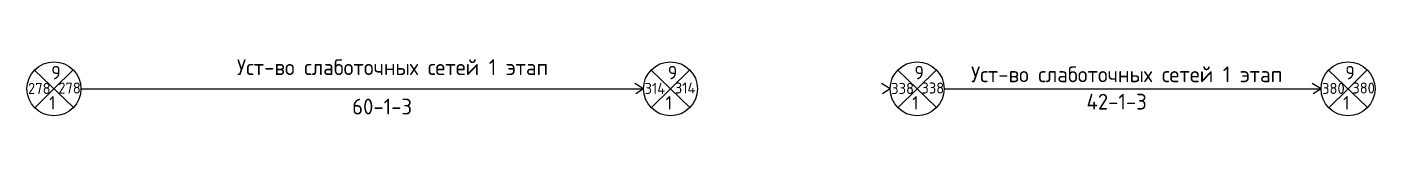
# Model space of a CAD drawing. Header units: millimetres. Extents: x -782 to 10910, y 3841 to 13237.
# Drawn here: x 10184.4 to 10355.1, y 7764.6 to 7771.8 of the extents above; entities that cross this region are included whole.
import ezdxf

# ---------------------------------------------------------------- set-up
doc = ezdxf.new("R2010")
doc.units = ezdxf.units.MM
doc.layers.add('A0-08', color=101, linetype='Continuous')
doc.styles.add('GOST-2.304_Type-B', font='GOST_Common.ttf')

msp = doc.modelspace()

# ---------------------------------------------------------------- linework, layer by layer
at = {"lineweight": 25}
for p, q in [((10191.289173, 7768.056393), (10262.488559, 7768.056393)), ((10262.488559, 7768.056393), (10261.387869, 7768.732698)), ((10262.488559, 7768.056393), (10261.505465, 7767.418927)), ((10293.708459, 7768.056393), (10292.607768, 7768.732698)), ((10293.708459, 7768.056393), (10292.725364, 7767.418927)), ((10300.548349, 7768.056393), (10348.249283, 7768.056393)), ((10348.249283, 7768.056393), (10347.148592, 7768.732698)), ((10348.249283, 7768.056393), (10347.266188, 7767.418927))]:
    msp.add_line(p, q, dxfattribs=at)
at = {"layer": 'A0-08', "color": 0, "lineweight": 25}
for p, q in [((10185.409421, 7770.432392), (10190.329035, 7765.680393)), ((10187.869228, 7768.056393), (10190.312806, 7770.449079)), ((10263.448698, 7770.432392), (10268.368311, 7765.680393)), ((10265.908504, 7768.056393), (10268.352083, 7770.449079)), ((10294.668597, 7770.432392), (10299.588211, 7765.680393)), ((10297.128404, 7768.056393), (10299.571982, 7770.449079)), ((10349.209421, 7770.432392), (10354.129035, 7765.680393)), ((10351.669228, 7768.056393), (10354.112806, 7770.449079)), ((10185.425649, 7765.663706), (10187.869228, 7768.056393)), ((10263.464926, 7765.663706), (10265.908504, 7768.056393)), ((10294.684826, 7765.663706), (10297.128404, 7768.056393)), ((10349.225649, 7765.663706), (10351.669228, 7768.056393))]:
    msp.add_line(p, q, dxfattribs=at)
for centre in [(10187.869228, 7768.056393), (10265.908504, 7768.056393), (10297.128404, 7768.056393), (10351.669228, 7768.056393)]:
    msp.add_circle(centre, 3.419945, dxfattribs=at)

# ---------------------------------------------------------------- texts
at = {"layer": 'A0-08', "color": 0, "lineweight": 25, "attachment_point": 1, "style": 'GOST-2.304_Type-B'}
for s, width, insert, char_height in [('9', 2.49875162, (10187.525466, 7770.970185), 1.709973), ('Уст-во слаботочных сетей 1 этап', 43.01416096, (10211.031383, 7771.799065), 2), ('9', 2.49875162, (10265.564742, 7770.970185), 1.709973), ('9', 2.49875162, (10296.784642, 7770.970185), 1.709973), ('9', 2.49875162, (10351.325466, 7770.970185), 1.709973), ('Уст-во слаботочных сетей 1 этап', 43.01416096, (10303.95216, 7770.892999), 2), ('278', 2.49875162, (10184.583529, 7768.802321), 1.4), ('278', 2.49875162, (10188.40882, 7768.858091), 1.4), ('314', 2.49875162, (10262.622805, 7768.802321), 1.4), ('314', 2.49875162, (10266.448096, 7768.858091), 1.4), ('338', 2.49875162, (10293.842705, 7768.802321), 1.4), ('338', 2.49875162, (10297.667996, 7768.858091), 1.4), ('380', 2.49875162, (10348.383529, 7768.802321), 1.4), ('380', 2.49875162, (10352.20882, 7768.858091), 1.4), ('1', 2.49875162, (10187.247062, 7767.133565), 1.709973), ('60-1-3', 2.49875162, (10225.610255, 7766.805561), 2), ('1', 2.49875162, (10265.286339, 7767.133565), 1.709973), ('1', 2.49875162, (10296.506238, 7767.133565), 1.709973), ('42-1-3', 2.49875162, (10318.569916, 7767.427327), 2), ('1', 2.49875162, (10351.047062, 7767.133565), 1.709973)]:
    msp.add_mtext_dynamic_manual_height_columns(s, width=width, gutter_width=12.5, heights=[0], dxfattribs=dict(at, insert=insert, char_height=char_height))

doc.saveas('drawing.dxf')
